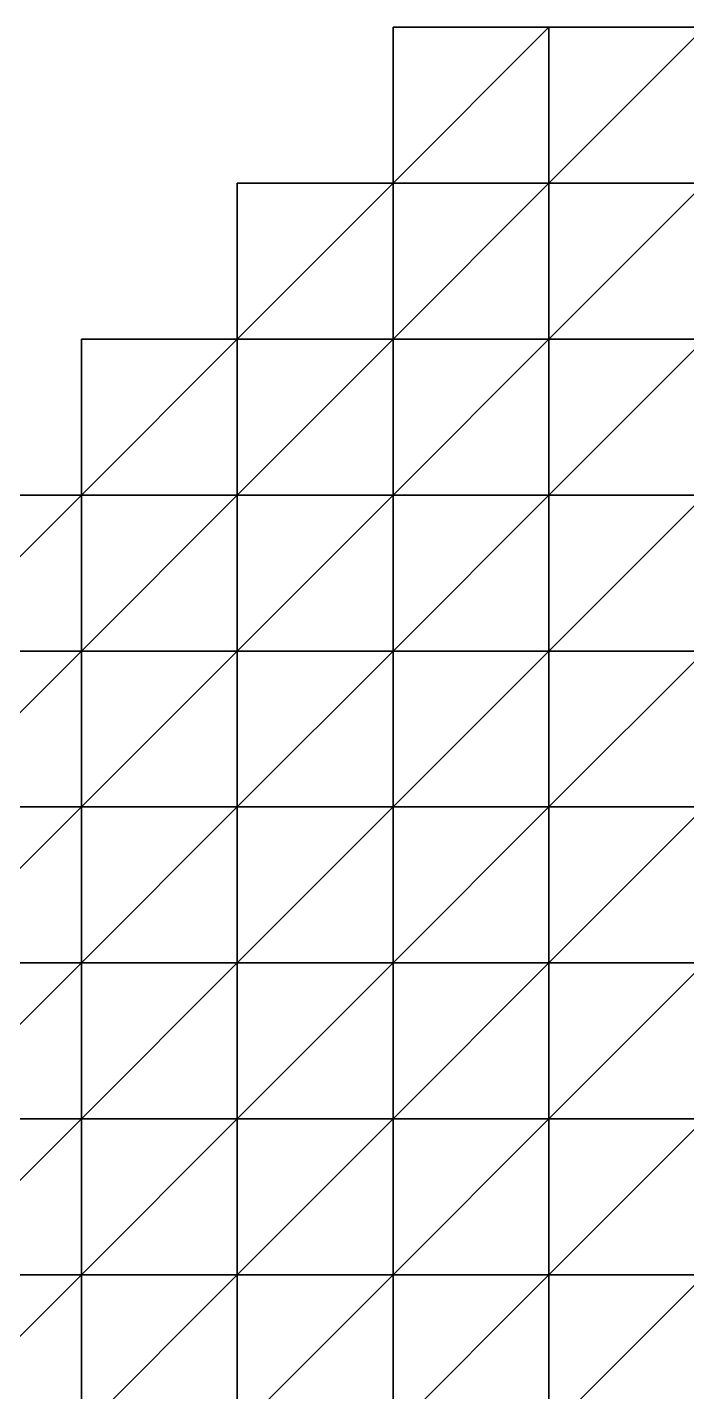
# Model space of a CAD drawing. Extents: x 292020 to 295740, y 4557680 to 4560040.
# Drawn here: x 294733 to 294817.7, y 4559845 to 4560020 of the extents above; entities that cross this region are included whole.
import ezdxf

# ---------------------------------------------------------------- set-up
doc = ezdxf.new("R2010")
doc.units = 0
doc.layers.add('RUN201_4_-_RUN201_NODOMAIN5_20X', color=7, linetype='CONTINUOUS')

msp = doc.modelspace()

# ---------------------------------------------------------------- linework, layer by layer
at = {"layer": 'RUN201_4_-_RUN201_NODOMAIN5_20X'}
for points in [[(294780, 4560020, 1860), (294780, 4560000, 1860), (294800, 4560020, 1860)], [(294800, 4560020, 1860), (294780, 4560000, 1860), (294800, 4560000, 1860)], [(294800, 4560020, 1880), (294780, 4560000, 1880), (294780, 4560020, 1880)], [(294800, 4560000, 1880), (294780, 4560000, 1880), (294800, 4560020, 1880)], [(294800, 4560020, 1860), (294780, 4560020, 1880), (294780, 4560020, 1860)], [(294800, 4560020, 1880), (294780, 4560020, 1880), (294800, 4560020, 1860)], [(294780, 4560020, 1860), (294780, 4560000, 1880), (294780, 4560000, 1860)], [(294780, 4560020, 1880), (294780, 4560000, 1880), (294780, 4560020, 1860)], [(294800, 4560020, 1860), (294800, 4560000, 1860), (294820, 4560020, 1860)], [(294820, 4560020, 1860), (294800, 4560000, 1860), (294820, 4560000, 1860)], [(294820, 4560020, 1880), (294800, 4560000, 1880), (294800, 4560020, 1880)], [(294820, 4560000, 1880), (294800, 4560000, 1880), (294820, 4560020, 1880)], [(294820, 4560020, 1860), (294800, 4560020, 1880), (294800, 4560020, 1860)], [(294820, 4560020, 1880), (294800, 4560020, 1880), (294820, 4560020, 1860)], [(294760, 4560000, 1860), (294760, 4559980, 1860), (294780, 4560000, 1860)], [(294780, 4560000, 1860), (294760, 4559980, 1860), (294780, 4559980, 1860)], [(294780, 4560000, 1880), (294760, 4559980, 1880), (294760, 4560000, 1880)], [(294780, 4559980, 1880), (294760, 4559980, 1880), (294780, 4560000, 1880)], [(294780, 4560000, 1860), (294760, 4560000, 1880), (294760, 4560000, 1860)], [(294780, 4560000, 1880), (294760, 4560000, 1880), (294780, 4560000, 1860)], [(294760, 4560000, 1860), (294760, 4559980, 1880), (294760, 4559980, 1860)], [(294760, 4560000, 1880), (294760, 4559980, 1880), (294760, 4560000, 1860)], [(294780, 4560000, 1860), (294780, 4559980, 1860), (294800, 4560000, 1860)], [(294800, 4560000, 1860), (294780, 4559980, 1860), (294800, 4559980, 1860)], [(294800, 4560000, 1880), (294780, 4559980, 1880), (294780, 4560000, 1880)], [(294800, 4559980, 1880), (294780, 4559980, 1880), (294800, 4560000, 1880)], [(294800, 4560000, 1840), (294800, 4559980, 1840), (294820, 4560000, 1840)], [(294820, 4560000, 1840), (294800, 4559980, 1840), (294820, 4559980, 1840)], [(294820, 4560000, 1840), (294800, 4560000, 1860), (294800, 4560000, 1840)], [(294820, 4560000, 1860), (294800, 4560000, 1860), (294820, 4560000, 1840)], [(294800, 4560000, 1840), (294800, 4559980, 1860), (294800, 4559980, 1840)], [(294800, 4560000, 1860), (294800, 4559980, 1860), (294800, 4560000, 1840)], [(294820, 4560000, 1880), (294800, 4559980, 1880), (294800, 4560000, 1880)], [(294820, 4559980, 1880), (294800, 4559980, 1880), (294820, 4560000, 1880)], [(294740, 4559980, 1860), (294740, 4559960, 1860), (294760, 4559980, 1860)], [(294760, 4559980, 1860), (294740, 4559960, 1860), (294760, 4559960, 1860)], [(294760, 4559980, 1880), (294740, 4559960, 1880), (294740, 4559980, 1880)], [(294760, 4559960, 1880), (294740, 4559960, 1880), (294760, 4559980, 1880)], [(294760, 4559980, 1860), (294740, 4559980, 1880), (294740, 4559980, 1860)], [(294760, 4559980, 1880), (294740, 4559980, 1880), (294760, 4559980, 1860)], [(294740, 4559980, 1860), (294740, 4559960, 1880), (294740, 4559960, 1860)], [(294740, 4559980, 1880), (294740, 4559960, 1880), (294740, 4559980, 1860)], [(294760, 4559980, 1860), (294760, 4559960, 1860), (294780, 4559980, 1860)], [(294780, 4559980, 1860), (294760, 4559960, 1860), (294780, 4559960, 1860)], [(294780, 4559980, 1880), (294760, 4559960, 1880), (294760, 4559980, 1880)], [(294780, 4559960, 1880), (294760, 4559960, 1880), (294780, 4559980, 1880)], [(294780, 4559980, 1840), (294780, 4559960, 1840), (294800, 4559980, 1840)], [(294800, 4559980, 1840), (294780, 4559960, 1840), (294800, 4559960, 1840)], [(294800, 4559980, 1840), (294780, 4559980, 1860), (294780, 4559980, 1840)], [(294800, 4559980, 1860), (294780, 4559980, 1860), (294800, 4559980, 1840)], [(294780, 4559980, 1840), (294780, 4559960, 1860), (294780, 4559960, 1840)], [(294780, 4559980, 1860), (294780, 4559960, 1860), (294780, 4559980, 1840)], [(294800, 4559980, 1880), (294780, 4559960, 1880), (294780, 4559980, 1880)], [(294800, 4559960, 1880), (294780, 4559960, 1880), (294800, 4559980, 1880)], [(294800, 4559980, 1820), (294800, 4559960, 1820), (294820, 4559980, 1820)], [(294820, 4559980, 1820), (294800, 4559960, 1820), (294820, 4559960, 1820)], [(294820, 4559980, 1820), (294800, 4559980, 1840), (294800, 4559980, 1820)], [(294820, 4559980, 1840), (294800, 4559980, 1840), (294820, 4559980, 1820)], [(294800, 4559980, 1820), (294800, 4559960, 1840), (294800, 4559960, 1820)], [(294800, 4559980, 1840), (294800, 4559960, 1840), (294800, 4559980, 1820)], [(294820, 4559980, 1880), (294800, 4559960, 1880), (294800, 4559980, 1880)], [(294820, 4559960, 1880), (294800, 4559960, 1880), (294820, 4559980, 1880)], [(294720, 4559960, 1860), (294720, 4559940, 1860), (294740, 4559960, 1860)], [(294740, 4559960, 1860), (294720, 4559940, 1860), (294740, 4559940, 1860)], [(294740, 4559960, 1880), (294720, 4559940, 1880), (294720, 4559960, 1880)], [(294740, 4559940, 1880), (294720, 4559940, 1880), (294740, 4559960, 1880)], [(294740, 4559960, 1860), (294720, 4559960, 1880), (294720, 4559960, 1860)], [(294740, 4559960, 1880), (294720, 4559960, 1880), (294740, 4559960, 1860)], [(294740, 4559960, 1860), (294740, 4559940, 1860), (294760, 4559960, 1860)], [(294760, 4559960, 1860), (294740, 4559940, 1860), (294760, 4559940, 1860)], [(294760, 4559960, 1880), (294740, 4559940, 1880), (294740, 4559960, 1880)], [(294760, 4559940, 1880), (294740, 4559940, 1880), (294760, 4559960, 1880)], [(294760, 4559960, 1840), (294760, 4559940, 1840), (294780, 4559960, 1840)], [(294780, 4559960, 1840), (294760, 4559940, 1840), (294780, 4559940, 1840)], [(294780, 4559960, 1840), (294760, 4559960, 1860), (294760, 4559960, 1840)], [(294780, 4559960, 1860), (294760, 4559960, 1860), (294780, 4559960, 1840)], [(294760, 4559960, 1840), (294760, 4559940, 1860), (294760, 4559940, 1840)], [(294760, 4559960, 1860), (294760, 4559940, 1860), (294760, 4559960, 1840)], [(294780, 4559960, 1880), (294760, 4559940, 1880), (294760, 4559960, 1880)], [(294780, 4559940, 1880), (294760, 4559940, 1880), (294780, 4559960, 1880)], [(294780, 4559960, 1820), (294780, 4559940, 1820), (294800, 4559960, 1820)], [(294800, 4559960, 1820), (294780, 4559940, 1820), (294800, 4559940, 1820)], [(294800, 4559960, 1820), (294780, 4559960, 1840), (294780, 4559960, 1820)], [(294800, 4559960, 1840), (294780, 4559960, 1840), (294800, 4559960, 1820)], [(294780, 4559960, 1820), (294780, 4559940, 1840), (294780, 4559940, 1820)], [(294780, 4559960, 1840), (294780, 4559940, 1840), (294780, 4559960, 1820)], [(294800, 4559960, 1880), (294780, 4559940, 1880), (294780, 4559960, 1880)], [(294800, 4559940, 1880), (294780, 4559940, 1880), (294800, 4559960, 1880)], [(294800, 4559960, 1820), (294800, 4559940, 1820), (294820, 4559960, 1820)], [(294820, 4559960, 1820), (294800, 4559940, 1820), (294820, 4559940, 1820)], [(294820, 4559960, 1880), (294800, 4559940, 1880), (294800, 4559960, 1880)], [(294820, 4559940, 1880), (294800, 4559940, 1880), (294820, 4559960, 1880)], [(294720, 4559940, 1840), (294720, 4559920, 1840), (294740, 4559940, 1840)], [(294740, 4559940, 1840), (294720, 4559920, 1840), (294740, 4559920, 1840)], [(294740, 4559940, 1840), (294720, 4559940, 1860), (294720, 4559940, 1840)], [(294740, 4559940, 1860), (294720, 4559940, 1860), (294740, 4559940, 1840)], [(294740, 4559940, 1880), (294720, 4559920, 1880), (294720, 4559940, 1880)], [(294740, 4559920, 1880), (294720, 4559920, 1880), (294740, 4559940, 1880)], [(294740, 4559940, 1840), (294740, 4559920, 1840), (294760, 4559940, 1840)], [(294760, 4559940, 1840), (294740, 4559920, 1840), (294760, 4559920, 1840)], [(294760, 4559940, 1840), (294740, 4559940, 1860), (294740, 4559940, 1840)], [(294760, 4559940, 1860), (294740, 4559940, 1860), (294760, 4559940, 1840)], [(294760, 4559940, 1880), (294740, 4559920, 1880), (294740, 4559940, 1880)], [(294760, 4559920, 1880), (294740, 4559920, 1880), (294760, 4559940, 1880)], [(294760, 4559940, 1820), (294760, 4559920, 1820), (294780, 4559940, 1820)], [(294780, 4559940, 1820), (294760, 4559920, 1820), (294780, 4559920, 1820)], [(294780, 4559940, 1820), (294760, 4559940, 1840), (294760, 4559940, 1820)], [(294780, 4559940, 1840), (294760, 4559940, 1840), (294780, 4559940, 1820)], [(294760, 4559940, 1820), (294760, 4559920, 1840), (294760, 4559920, 1820)], [(294760, 4559940, 1840), (294760, 4559920, 1840), (294760, 4559940, 1820)], [(294780, 4559940, 1880), (294760, 4559920, 1880), (294760, 4559940, 1880)], [(294780, 4559920, 1880), (294760, 4559920, 1880), (294780, 4559940, 1880)], [(294780, 4559940, 1820), (294780, 4559920, 1820), (294800, 4559940, 1820)], [(294800, 4559940, 1820), (294780, 4559920, 1820), (294800, 4559920, 1820)], [(294800, 4559940, 1880), (294780, 4559920, 1880), (294780, 4559940, 1880)], [(294800, 4559920, 1880), (294780, 4559920, 1880), (294800, 4559940, 1880)], [(294800, 4559940, 1800), (294800, 4559920, 1800), (294820, 4559940, 1800)], [(294820, 4559940, 1800), (294800, 4559920, 1800), (294820, 4559920, 1800)], [(294820, 4559940, 1800), (294800, 4559940, 1820), (294800, 4559940, 1800)], [(294820, 4559940, 1820), (294800, 4559940, 1820), (294820, 4559940, 1800)], [(294800, 4559940, 1800), (294800, 4559920, 1820), (294800, 4559920, 1800)], [(294800, 4559940, 1820), (294800, 4559920, 1820), (294800, 4559940, 1800)], [(294820, 4559940, 1880), (294800, 4559920, 1880), (294800, 4559940, 1880)], [(294820, 4559920, 1880), (294800, 4559920, 1880), (294820, 4559940, 1880)], [(294720, 4559920, 1820), (294720, 4559900, 1820), (294740, 4559920, 1820)], [(294740, 4559920, 1820), (294720, 4559900, 1820), (294740, 4559900, 1820)], [(294740, 4559920, 1820), (294720, 4559920, 1840), (294720, 4559920, 1820)], [(294740, 4559920, 1840), (294720, 4559920, 1840), (294740, 4559920, 1820)], [(294740, 4559920, 1880), (294720, 4559900, 1880), (294720, 4559920, 1880)], [(294740, 4559900, 1880), (294720, 4559900, 1880), (294740, 4559920, 1880)], [(294740, 4559920, 1820), (294740, 4559900, 1820), (294760, 4559920, 1820)], [(294760, 4559920, 1820), (294740, 4559900, 1820), (294760, 4559900, 1820)], [(294760, 4559920, 1820), (294740, 4559920, 1840), (294740, 4559920, 1820)], [(294760, 4559920, 1840), (294740, 4559920, 1840), (294760, 4559920, 1820)], [(294760, 4559920, 1880), (294740, 4559900, 1880), (294740, 4559920, 1880)], [(294760, 4559900, 1880), (294740, 4559900, 1880), (294760, 4559920, 1880)], [(294760, 4559920, 1800), (294760, 4559900, 1800), (294780, 4559920, 1800)], [(294780, 4559920, 1800), (294760, 4559900, 1800), (294780, 4559900, 1800)], [(294780, 4559920, 1800), (294760, 4559920, 1820), (294760, 4559920, 1800)], [(294780, 4559920, 1820), (294760, 4559920, 1820), (294780, 4559920, 1800)], [(294760, 4559920, 1800), (294760, 4559900, 1820), (294760, 4559900, 1800)], [(294760, 4559920, 1820), (294760, 4559900, 1820), (294760, 4559920, 1800)], [(294780, 4559920, 1880), (294760, 4559900, 1880), (294760, 4559920, 1880)], [(294780, 4559900, 1880), (294760, 4559900, 1880), (294780, 4559920, 1880)], [(294780, 4559920, 1800), (294780, 4559900, 1800), (294800, 4559920, 1800)], [(294800, 4559920, 1800), (294780, 4559900, 1800), (294800, 4559900, 1800)], [(294800, 4559920, 1800), (294780, 4559920, 1820), (294780, 4559920, 1800)], [(294800, 4559920, 1820), (294780, 4559920, 1820), (294800, 4559920, 1800)], [(294800, 4559920, 1880), (294780, 4559900, 1880), (294780, 4559920, 1880)], [(294800, 4559900, 1880), (294780, 4559900, 1880), (294800, 4559920, 1880)], [(294800, 4559920, 1780), (294800, 4559900, 1780), (294820, 4559920, 1780)], [(294820, 4559920, 1780), (294800, 4559900, 1780), (294820, 4559900, 1780)], [(294820, 4559920, 1780), (294800, 4559920, 1800), (294800, 4559920, 1780)], [(294820, 4559920, 1800), (294800, 4559920, 1800), (294820, 4559920, 1780)], [(294800, 4559920, 1780), (294800, 4559900, 1800), (294800, 4559900, 1780)], [(294800, 4559920, 1800), (294800, 4559900, 1800), (294800, 4559920, 1780)], [(294820, 4559920, 1860), (294800, 4559900, 1860), (294800, 4559920, 1860)], [(294820, 4559900, 1860), (294800, 4559900, 1860), (294820, 4559920, 1860)], [(294800, 4559900, 1860), (294800, 4559900, 1880), (294800, 4559920, 1860)], [(294800, 4559920, 1860), (294800, 4559900, 1880), (294800, 4559920, 1880)], [(294800, 4559920, 1860), (294800, 4559920, 1880), (294820, 4559920, 1860)], [(294820, 4559920, 1860), (294800, 4559920, 1880), (294820, 4559920, 1880)], [(294720, 4559900, 1800), (294720, 4559880, 1800), (294740, 4559900, 1800)], [(294740, 4559900, 1800), (294720, 4559880, 1800), (294740, 4559880, 1800)], [(294740, 4559900, 1800), (294720, 4559900, 1820), (294720, 4559900, 1800)], [(294740, 4559900, 1820), (294720, 4559900, 1820), (294740, 4559900, 1800)], [(294740, 4559900, 1860), (294720, 4559880, 1860), (294720, 4559900, 1860)], [(294740, 4559880, 1860), (294720, 4559880, 1860), (294740, 4559900, 1860)], [(294720, 4559900, 1860), (294720, 4559900, 1880), (294740, 4559900, 1860)], [(294740, 4559900, 1860), (294720, 4559900, 1880), (294740, 4559900, 1880)], [(294740, 4559900, 1800), (294740, 4559880, 1800), (294760, 4559900, 1800)], [(294760, 4559900, 1800), (294740, 4559880, 1800), (294760, 4559880, 1800)], [(294760, 4559900, 1800), (294740, 4559900, 1820), (294740, 4559900, 1800)], [(294760, 4559900, 1820), (294740, 4559900, 1820), (294760, 4559900, 1800)], [(294760, 4559900, 1860), (294740, 4559880, 1860), (294740, 4559900, 1860)], [(294760, 4559880, 1860), (294740, 4559880, 1860), (294760, 4559900, 1860)], [(294740, 4559900, 1860), (294740, 4559900, 1880), (294760, 4559900, 1860)], [(294760, 4559900, 1860), (294740, 4559900, 1880), (294760, 4559900, 1880)], [(294760, 4559900, 1780), (294760, 4559880, 1780), (294780, 4559900, 1780)], [(294780, 4559900, 1780), (294760, 4559880, 1780), (294780, 4559880, 1780)], [(294780, 4559900, 1780), (294760, 4559900, 1800), (294760, 4559900, 1780)], [(294780, 4559900, 1800), (294760, 4559900, 1800), (294780, 4559900, 1780)], [(294760, 4559900, 1780), (294760, 4559880, 1800), (294760, 4559880, 1780)], [(294760, 4559900, 1800), (294760, 4559880, 1800), (294760, 4559900, 1780)], [(294780, 4559900, 1860), (294760, 4559880, 1860), (294760, 4559900, 1860)], [(294780, 4559880, 1860), (294760, 4559880, 1860), (294780, 4559900, 1860)], [(294760, 4559900, 1860), (294760, 4559900, 1880), (294780, 4559900, 1860)], [(294780, 4559900, 1860), (294760, 4559900, 1880), (294780, 4559900, 1880)], [(294780, 4559900, 1780), (294780, 4559880, 1780), (294800, 4559900, 1780)], [(294800, 4559900, 1780), (294780, 4559880, 1780), (294800, 4559880, 1780)], [(294800, 4559900, 1780), (294780, 4559900, 1800), (294780, 4559900, 1780)], [(294800, 4559900, 1800), (294780, 4559900, 1800), (294800, 4559900, 1780)], [(294800, 4559900, 1860), (294780, 4559880, 1860), (294780, 4559900, 1860)], [(294800, 4559880, 1860), (294780, 4559880, 1860), (294800, 4559900, 1860)], [(294780, 4559900, 1860), (294780, 4559900, 1880), (294800, 4559900, 1860)], [(294800, 4559900, 1860), (294780, 4559900, 1880), (294800, 4559900, 1880)], [(294800, 4559900, 1760), (294800, 4559880, 1760), (294820, 4559900, 1760)], [(294820, 4559900, 1760), (294800, 4559880, 1760), (294820, 4559880, 1760)], [(294820, 4559900, 1760), (294800, 4559900, 1780), (294800, 4559900, 1760)], [(294820, 4559900, 1780), (294800, 4559900, 1780), (294820, 4559900, 1760)], [(294800, 4559900, 1760), (294800, 4559880, 1780), (294800, 4559880, 1760)], [(294800, 4559900, 1780), (294800, 4559880, 1780), (294800, 4559900, 1760)], [(294820, 4559900, 1860), (294800, 4559880, 1860), (294800, 4559900, 1860)], [(294820, 4559880, 1860), (294800, 4559880, 1860), (294820, 4559900, 1860)], [(294720, 4559880, 1780), (294720, 4559860, 1780), (294740, 4559880, 1780)], [(294740, 4559880, 1780), (294720, 4559860, 1780), (294740, 4559860, 1780)], [(294740, 4559880, 1780), (294720, 4559880, 1800), (294720, 4559880, 1780)], [(294740, 4559880, 1800), (294720, 4559880, 1800), (294740, 4559880, 1780)], [(294740, 4559880, 1860), (294720, 4559860, 1860), (294720, 4559880, 1860)], [(294740, 4559860, 1860), (294720, 4559860, 1860), (294740, 4559880, 1860)], [(294740, 4559880, 1780), (294740, 4559860, 1780), (294760, 4559880, 1780)], [(294760, 4559880, 1780), (294740, 4559860, 1780), (294760, 4559860, 1780)], [(294760, 4559880, 1780), (294740, 4559880, 1800), (294740, 4559880, 1780)], [(294760, 4559880, 1800), (294740, 4559880, 1800), (294760, 4559880, 1780)], [(294760, 4559880, 1860), (294740, 4559860, 1860), (294740, 4559880, 1860)], [(294760, 4559860, 1860), (294740, 4559860, 1860), (294760, 4559880, 1860)], [(294760, 4559880, 1760), (294760, 4559860, 1760), (294780, 4559880, 1760)], [(294780, 4559880, 1760), (294760, 4559860, 1760), (294780, 4559860, 1760)], [(294780, 4559880, 1760), (294760, 4559880, 1780), (294760, 4559880, 1760)], [(294780, 4559880, 1780), (294760, 4559880, 1780), (294780, 4559880, 1760)], [(294760, 4559880, 1760), (294760, 4559860, 1780), (294760, 4559860, 1760)], [(294760, 4559880, 1780), (294760, 4559860, 1780), (294760, 4559880, 1760)], [(294780, 4559880, 1860), (294760, 4559860, 1860), (294760, 4559880, 1860)], [(294780, 4559860, 1860), (294760, 4559860, 1860), (294780, 4559880, 1860)], [(294780, 4559880, 1760), (294780, 4559860, 1760), (294800, 4559880, 1760)], [(294800, 4559880, 1760), (294780, 4559860, 1760), (294800, 4559860, 1760)], [(294800, 4559880, 1760), (294780, 4559880, 1780), (294780, 4559880, 1760)], [(294800, 4559880, 1780), (294780, 4559880, 1780), (294800, 4559880, 1760)], [(294800, 4559880, 1860), (294780, 4559860, 1860), (294780, 4559880, 1860)], [(294800, 4559860, 1860), (294780, 4559860, 1860), (294800, 4559880, 1860)], [(294800, 4559880, 1760), (294800, 4559860, 1760), (294820, 4559880, 1760)], [(294820, 4559880, 1760), (294800, 4559860, 1760), (294820, 4559860, 1760)], [(294820, 4559880, 1860), (294800, 4559860, 1860), (294800, 4559880, 1860)], [(294820, 4559860, 1860), (294800, 4559860, 1860), (294820, 4559880, 1860)], [(294720, 4559860, 1760), (294720, 4559840, 1760), (294740, 4559860, 1760)], [(294740, 4559860, 1760), (294720, 4559840, 1760), (294740, 4559840, 1760)], [(294740, 4559860, 1760), (294720, 4559860, 1780), (294720, 4559860, 1760)], [(294740, 4559860, 1780), (294720, 4559860, 1780), (294740, 4559860, 1760)], [(294740, 4559860, 1860), (294720, 4559840, 1860), (294720, 4559860, 1860)], [(294740, 4559840, 1860), (294720, 4559840, 1860), (294740, 4559860, 1860)], [(294740, 4559860, 1760), (294740, 4559840, 1760), (294760, 4559860, 1760)], [(294760, 4559860, 1760), (294740, 4559840, 1760), (294760, 4559840, 1760)], [(294760, 4559860, 1760), (294740, 4559860, 1780), (294740, 4559860, 1760)], [(294760, 4559860, 1780), (294740, 4559860, 1780), (294760, 4559860, 1760)], [(294760, 4559860, 1860), (294740, 4559840, 1860), (294740, 4559860, 1860)], [(294760, 4559840, 1860), (294740, 4559840, 1860), (294760, 4559860, 1860)], [(294760, 4559860, 1760), (294760, 4559840, 1760), (294780, 4559860, 1760)], [(294780, 4559860, 1760), (294760, 4559840, 1760), (294780, 4559840, 1760)], [(294780, 4559860, 1860), (294760, 4559840, 1860), (294760, 4559860, 1860)], [(294780, 4559840, 1860), (294760, 4559840, 1860), (294780, 4559860, 1860)], [(294780, 4559860, 1760), (294780, 4559840, 1760), (294800, 4559860, 1760)], [(294800, 4559860, 1760), (294780, 4559840, 1760), (294800, 4559840, 1760)], [(294800, 4559860, 1860), (294780, 4559840, 1860), (294780, 4559860, 1860)], [(294800, 4559840, 1860), (294780, 4559840, 1860), (294800, 4559860, 1860)], [(294800, 4559860, 1760), (294800, 4559840, 1760), (294820, 4559860, 1760)], [(294820, 4559860, 1760), (294800, 4559840, 1760), (294820, 4559840, 1760)], [(294820, 4559860, 1860), (294800, 4559840, 1860), (294800, 4559860, 1860)], [(294820, 4559840, 1860), (294800, 4559840, 1860), (294820, 4559860, 1860)]]:
    msp.add_3dface(points, dxfattribs=at)

doc.saveas('drawing.dxf')
